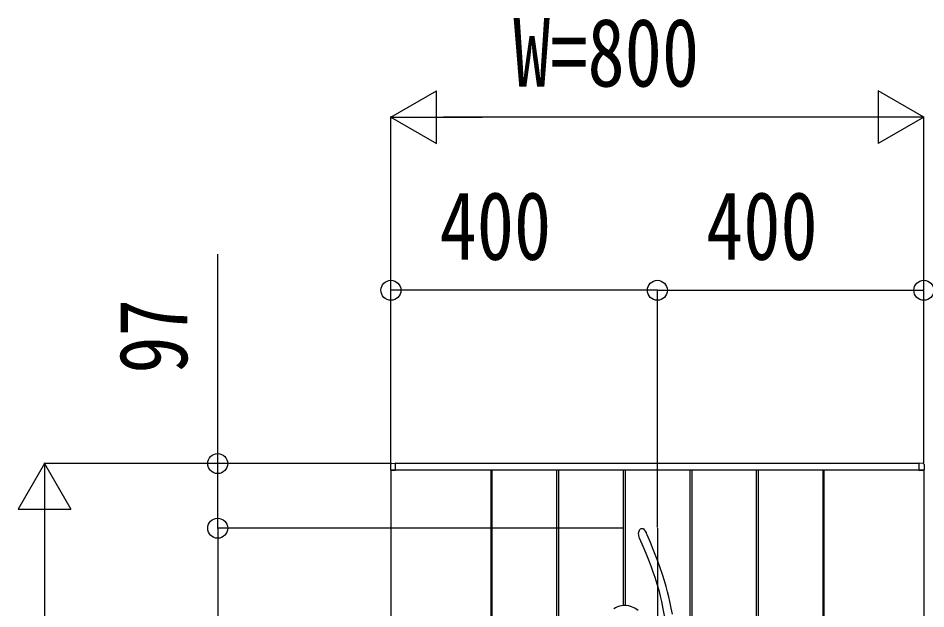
# Model space of a CAD drawing. Units: millimetres, scale not verified. Extents: x -14718 to 14718, y -10395 to 10395.
# Drawn here: x -11977 to -10614, y -1005 to -119 of the extents above; entities that cross this region are included whole.
import ezdxf
from ezdxf.enums import TextEntityAlignment as Align

# ---------------------------------------------------------------- set-up
doc = ezdxf.new("R2010")
doc.units = ezdxf.units.MM
doc.header["$LTSCALE"] = 40
for name, color, linetype in [('0-3_YKK_13', 4, 'Continuous'), ('0-4_YKK_A1', 4, 'Continuous'), ('0-5_YKK_D', 6, 'Continuous')]:
    doc.layers.add(name, color=color, linetype=linetype)
doc.styles.add('ＭＳ ゴシック', font='')
doc.styles.get('ＭＳ ゴシック').set_extended_font_data('MS Gothic')

msp = doc.modelspace()

# ---------------------------------------------------------------- linework, layer by layer
at = {"layer": '0-3_YKK_13'}
msp.add_line((-11017.43, -884.5), (-11017.43, -1884.5), dxfattribs=at)
for points in [[(-11044.11, -899.77), (-11044.11, -899.77), (-11044.12, -899.74), (-11044.19, -899.57), (-11044.55, -898.63), (-11045.49, -894.69), (-11045.56, -891.83), (-11044.96, -888.9), (-11044.39, -887.61), (-11043.57, -886.39), (-11042.7, -885.55), (-11041.58, -884.94), (-11040.8, -884.78), (-11040, -884.84), (-11039.36, -885.04), (-11038.36, -885.62), (-11037.04, -886.89), (-11035.68, -888.76), (-11034.46, -890.88), (-11034.28, -891.26)], [(-10994.96, -1013.44), (-10996.55, -1004.47), (-10998.55, -994.59), (-11000.13, -987.59), (-11001.98, -980.11), (-11004.14, -972.09), (-11006.65, -963.46), (-11009.59, -954.15), (-11013.03, -944.05), (-11016.11, -935.51), (-11019.59, -926.35), (-11023.5, -916.52), (-11027.89, -905.94), (-11032.82, -894.53), (-11034.29, -891.26)], [(-11044.11, -899.77), (-11044.09, -899.82), (-11039.12, -911.34), (-11034.69, -922.01), (-11030.76, -931.93), (-11027.28, -941.16), (-11024.19, -949.78), (-11021.46, -957.85), (-11018.21, -968.15), (-11015.48, -977.65), (-11013.18, -986.46), (-11011.24, -994.67), (-11008.98, -1005.52), (-11007.18, -1015.51), (-11005.74, -1024.77), (-11004.59, -1033.23)], [(-11046.01, -1007.83), (-11051.05, -1004.65), (-11056.41, -1002.25), (-11060.14, -1001.16), (-11064.02, -1000.52), (-11068.05, -1000.41), (-11071.16, -1000.72), (-11074.26, -1001.37), (-11077.27, -1002.37), (-11080.13, -1003.73), (-11082.84, -1005.53)]]:
    msp.add_lwpolyline(points, dxfattribs=at)
at = {"layer": '0-4_YKK_A1'}
for p, q in [((-11417.93, -788.87), (-11417.93, -797)), ((-11416.52, -787.37), (-11410.96, -787.03)), ((-10624.43, -787.5), (-11410.43, -787.5)), ((-11410.43, -797.5), (-11410.43, -787.5)), ((-11410.43, -797.2), (-11410.43, -787.53)), ((-10624.43, -797.5), (-10624.43, -787.5)), ((-10624.43, -797.2), (-10624.43, -787.53)), ((-10618.34, -787.37), (-10623.9, -787.03)), ((-10616.93, -788.87), (-10616.93, -797)), ((-11417.43, -797.5), (-11417.43, -1977.5)), ((-10617.43, -797.5), (-11417.43, -797.5)), ((-11410.43, -797.5), (-11417.43, -797.5)), ((-11417.43, -797.5), (-11410.73, -797.5)), ((-11410.73, -797.5), (-11410.73, -797.5)), ((-11267.43, -797.5), (-11267.43, -1977.5)), ((-11265.93, -797.5), (-11265.93, -1977.5)), ((-11168.93, -797.5), (-11168.93, -1977.5)), ((-11165.93, -797.5), (-11165.93, -1977.5)), ((-11068.93, -797.5), (-11068.93, -1000.5)), ((-11065.93, -797.5), (-11065.93, -1000.47)), ((-10968.93, -797.5), (-10968.93, -1320.09)), ((-10965.93, -797.5), (-10965.93, -1318.16)), ((-10868.93, -797.5), (-10868.93, -1977.5)), ((-10865.93, -797.5), (-10865.93, -1977.5)), ((-10768.93, -797.5), (-10768.93, -1977.5)), ((-10767.43, -797.5), (-10767.43, -1977.5)), ((-10624.43, -797.5), (-10617.43, -797.5)), ((-10617.43, -797.5), (-10624.13, -797.5)), ((-10624.13, -797.5), (-10624.13, -797.5)), ((-10617.43, -797.5), (-10617.43, -1977.5))]:
    msp.add_line(p, q, dxfattribs=at)
for centre, radius, start, end in [((-11416.43, -788.87), 1.5, 93.5, 180), ((-11410.93, -787.53), 0.5, 0, 93.5), ((-10623.93, -787.53), 0.5, 86.5, 180), ((-10618.43, -788.87), 1.5, 0, 86.5), ((-11417.43, -797), 0.5, 180, 270), ((-11410.73, -797.2), 0.3, 270, 0), ((-10624.13, -797.2), 0.3, 180, 270), ((-10617.43, -797), 0.5, 270, 0)]:
    msp.add_arc(centre, radius, start, end, dxfattribs=at)
at = {"layer": '0-5_YKK_D'}
for p, q in [((-11417.43, -267.5), (-11349.01, -228)), ((-11349.01, -307), (-11349.01, -228)), ((-10617.43, -267.5), (-10685.85, -228)), ((-10685.85, -228), (-10685.85, -307)), ((-11417.43, -785.5), (-11417.43, -266.5)), ((-11417.43, -267.5), (-11349.01, -307)), ((-11417.43, -267.5), (-11280.6, -267.5)), ((-10696.43, -267.5), (-11338.43, -267.5)), ((-10617.43, -267.5), (-10754.26, -267.5)), ((-10617.43, -267.5), (-10685.85, -307)), ((-10617.43, -785.5), (-10617.43, -266.5)), ((-11417.43, -786.5), (-11417.43, -526.5)), ((-11017.43, -527.5), (-11417.43, -527.5)), ((-11017.43, -883.5), (-11017.43, -526.5)), ((-11017.43, -883.5), (-11017.43, -526.5)), ((-11017.43, -527.5), (-10617.43, -527.5)), ((-10617.43, -786.5), (-10617.43, -526.5)), ((-11937.43, -787.5), (-11976.93, -855.92)), ((-11419.43, -787.5), (-11938.43, -787.5)), ((-11937.43, -787.5), (-11897.93, -855.92)), ((-11937.43, -787.5), (-11937.43, -924.33)), ((-11418.43, -787.5), (-11678.43, -787.5)), ((-11976.93, -855.92), (-11897.93, -855.92)), ((-11937.43, -866.5), (-11937.43, -1908.5)), ((-11069.93, -884.5), (-11678.43, -884.5)), ((-11069.93, -884.5), (-11678.43, -884.5)), ((-11677.43, -884.5), (-11677.43, -1884.5))]:
    msp.add_line(p, q, dxfattribs=at)
msp.add_lwpolyline([(-11677.43, -884.5), (-11677.43, -787.5), (-11677.43, -473.23)], dxfattribs=at)
for centre in [(-11417.43, -527.5), (-11017.43, -527.5), (-11017.43, -527.5), (-10617.43, -527.5), (-11677.43, -787.5), (-11677.43, -884.5), (-11677.43, -884.5)]:
    msp.add_circle(centre, 15, dxfattribs=at)

# ---------------------------------------------------------------- texts
at = {"layer": '0-5_YKK_D', "style": 'ＭＳ ゴシック', "width": 0.8}
for s, p in [('W=800', (-11233.96, -252.5)), ('400', (-11344.36, -512.5)), ('400', (-10944.36, -512.5))]:
    msp.add_text(s, height=102.6, dxfattribs=at).set_placement(p, align=Align.BOTTOM_LEFT)
msp.add_text('97', height=102.6, rotation=90, dxfattribs=at).set_placement((-11692.43, -652.5), align=Align.BOTTOM_LEFT)

doc.saveas('drawing.dxf')
